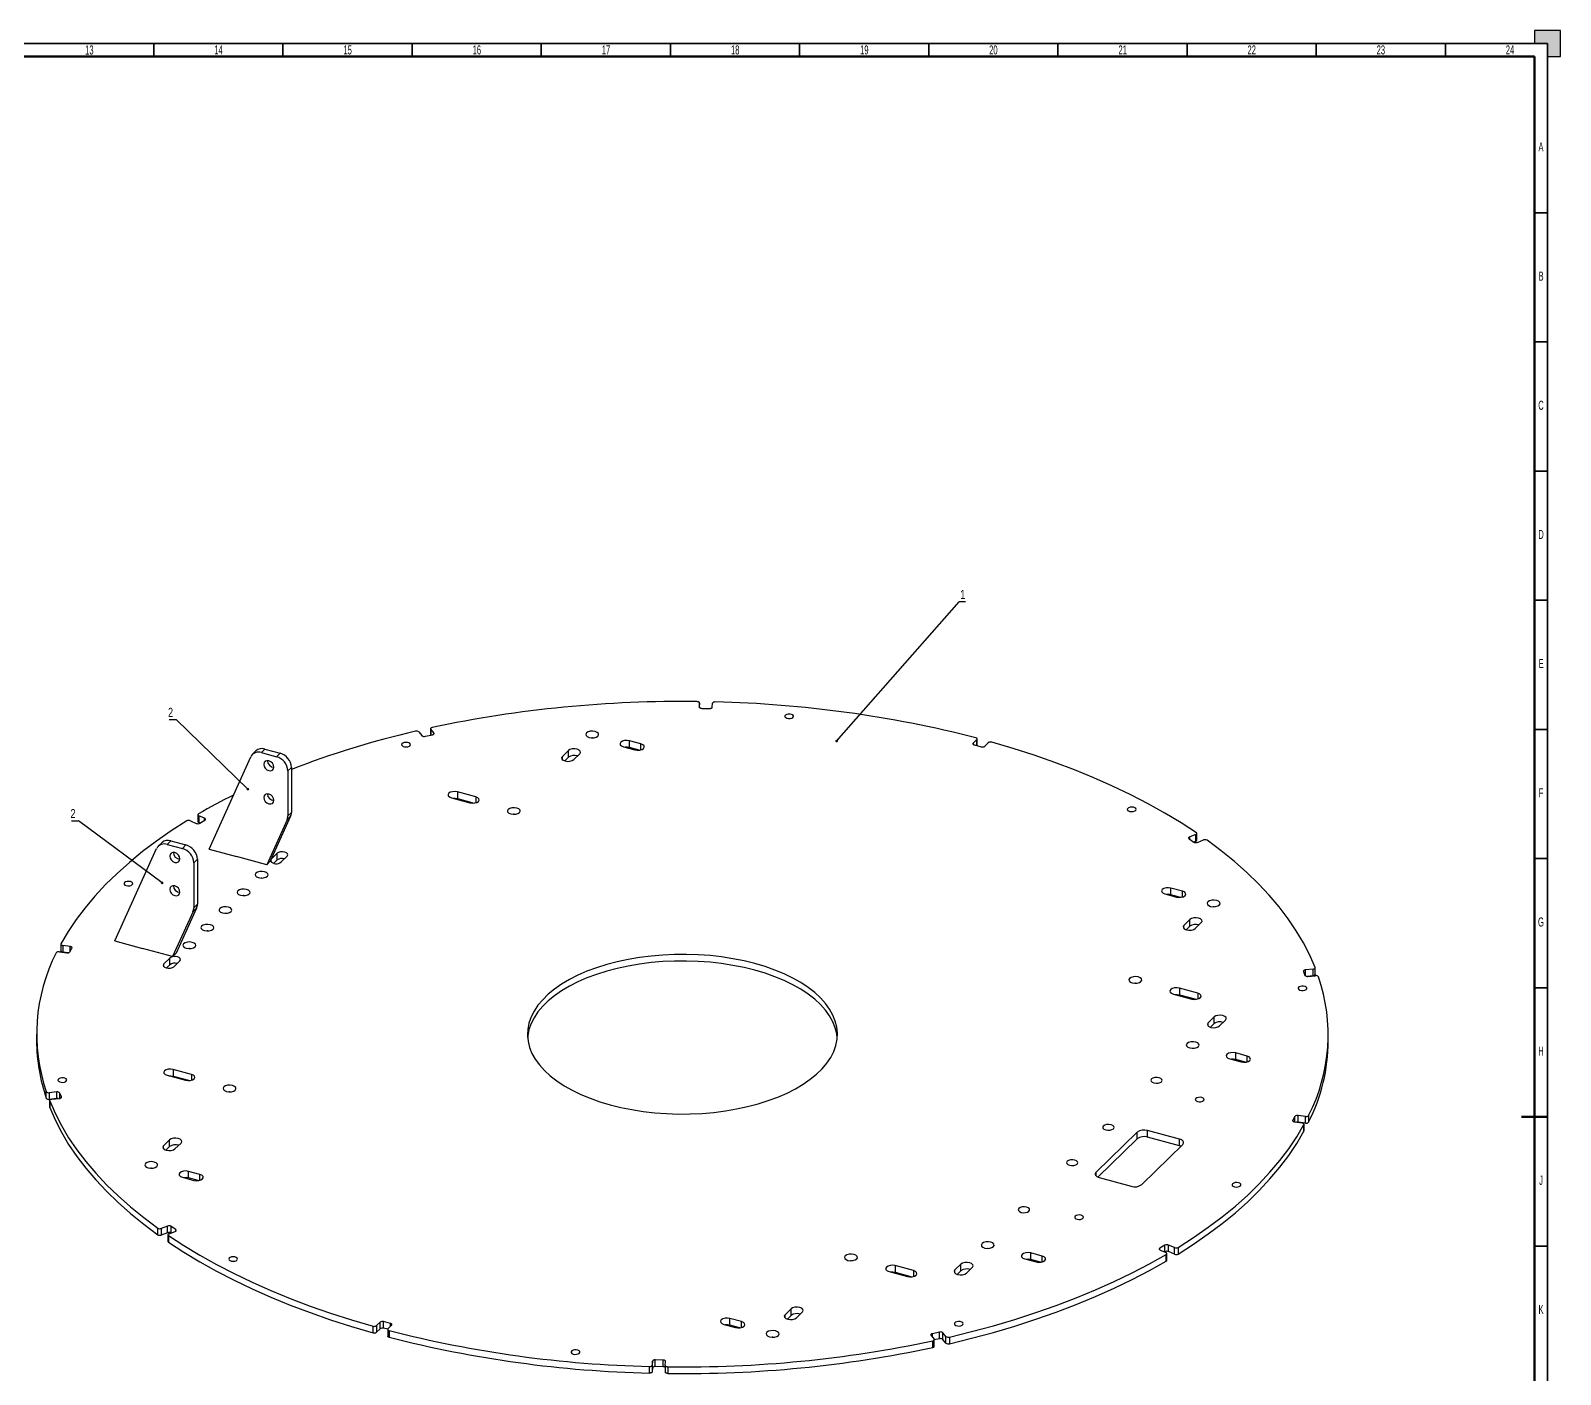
# Model space of a CAD drawing. Header units: millimetres. Extents: x 0 to 1189, y 0 to 841.
# Drawn here: x 597 to 1189, y 321 to 841 of the extents above; entities that cross this region are included whole.
import ezdxf

# ---------------------------------------------------------------- set-up
doc = ezdxf.new("R2010")
doc.units = ezdxf.units.MM
doc.layers.add('BORDER', color=7, linetype='Continuous')
doc.layers.add('TRIM', color=7, linetype='Continuous')
doc.styles.add('SLDTEXTSTYLE0', font='TXT', dxfattribs={"width": 0.605})
doc.styles.add('SLDTEXTSTYLE2', font='TXT', dxfattribs={"width": 0.75})
doc.dimstyles.new('SLDDIMSTYLE0', dxfattribs={"dimtxt": 0.18, "dimasz": 1.016, "dimexe": 0, "dimexo": 0.0625, "dimgap": 0, "dimtad": 0, "dimtih": 1, "dimtoh": 1, "dimdec": 0, "dimrnd": 1e-09, "dimzin": 0, "dimdsep": 46, "dimtxsty": 'Standard', "dimblk1": 'DOT', "dimblk2": 'DOT', "dimsah": 1, "dimcen": 0.09, "dimadec": 0, "dimazin": 0, "dimtfac": 1.016, "dimtdec": 0, "dimtofl": 0, "dimtmove": 0, "dimatfit": 3, "dimldrblk": 'DOT', "dimfxl": 1, "dimfrac": 2, "dimtolj": 1, "dimtzin": 0, "dimarcsym": 0})

# ---------------------------------------------------------------- blocks, each defined once
blk = doc.blocks.new('SW_NOTE_2')
at = {"layer": 'BORDER', "color": 0}
blk.add_line((2.47, 0), (0, 0), dxfattribs=at)
at = {"layer": 'BORDER', "color": 0, "insert": (0.4, 4.6), "char_height": 3.5, "attachment_point": 1, "style": 'SLDTEXTSTYLE2'}
blk.add_mtext('1', dxfattribs=at)
blk = doc.blocks.new('_DOT')
at = {"color": 0, "linetype": 'ByBlock', "lineweight": -2}
blk.add_line((-0.5, 0), (-1, 0), dxfattribs=at)
at = {"color": 0, "linetype": 'ByBlock', "const_width": 0.5}
blk.add_lwpolyline([(-0.25, 0, 1), (0.25, 0, 1)], format="xyb", close=True, dxfattribs=at)
blk = doc.blocks.new('SW_NOTE_3')
at = {"layer": 'BORDER', "color": 0}
blk.add_line((-2.71, 0), (0, 0), dxfattribs=at)
at = {"layer": 'BORDER', "color": 0, "insert": (-3.12, 4.54), "char_height": 3.5, "attachment_point": 1, "style": 'SLDTEXTSTYLE2'}
blk.add_mtext('2', dxfattribs=at)
blk = doc.blocks.new('SW_NOTE_4')
at = {"layer": 'BORDER', "color": 0}
blk.add_line((-2.71, 0), (0, 0), dxfattribs=at)
at = {"layer": 'BORDER', "color": 0, "insert": (-3.13, 4.55), "char_height": 3.5, "attachment_point": 1, "style": 'SLDTEXTSTYLE2'}
blk.add_mtext('2', dxfattribs=at)

msp = doc.modelspace()

# ---------------------------------------------------------------- hatches: boundary and pattern name
at = {"layer": 'TRIM'}
msp.add_hatch(color=256, dxfattribs=at).paths.add_polyline_path([(1184, 836), (1184, 831), (1189, 831), (1189, 841), (1179, 841), (1179, 836)], flags=0)

# ---------------------------------------------------------------- linework, layer by layer
at = {"color": 7, "linetype": 'Continuous', "lineweight": 25}
for p, q in [((855.79, 580.72), (855.68, 579.19)), ((855.79, 578.93), (855.79, 580.74)), ((860.68, 579.09), (860.79, 580.62)), ((856.64, 578.65), (859.64, 578.6)), ((747.14, 569.51), (748.33, 568.11)), ((751.64, 570.75), (751.64, 568.29)), ((752.91, 569.14), (751.72, 570.54)), ((686.15, 561.52), (687.55, 562.89)), ((687.55, 562.89), (693.37, 561.31)), ((749.65, 567.84), (752.39, 568.46)), ((814.35, 567.24), (814.08, 567.24)), ((826.32, 563.78), (830.74, 562.58)), ((833.07, 564.86), (828.65, 566.06)), ((828.65, 563.49), (828.65, 566.06)), ((832.43, 562.46), (828.65, 563.49)), ((963.12, 566.54), (961.74, 565.18)), ((962.15, 564.49), (964.81, 563.77)), ((963.24, 564.21), (963.24, 566.78)), ((963.24, 564.21), (963.24, 564.19)), ((966.16, 563.98), (967.55, 565.34)), ((665.88, 524.17), (682.03, 559.91)), ((684.05, 562.18), (682.65, 560.81)), ((686.15, 561.52), (691.97, 559.94)), ((691.97, 559.94), (693.37, 561.31)), ((805.01, 562.3), (802.67, 560.02)), ((805.01, 559.73), (803.57, 558.32)), ((805.01, 559.73), (805.01, 562.3)), ((807.09, 558.82), (809.43, 561.1)), ((696.39, 554.45), (697.79, 555.82)), ((696.39, 554.45), (696.39, 537.01)), ((697.79, 555.82), (697.79, 538.37)), ((769.13, 544.39), (762.05, 546.31)), ((762.05, 546.31), (762.05, 543.74)), ((759.72, 544.03), (766.8, 542.11)), ((762.05, 543.74), (768.49, 541.99)), ((658.69, 535.13), (660.95, 534.13)), ((661.6, 537.47), (661.6, 534.9)), ((664.2, 536.09), (661.95, 537.08)), ((661.95, 537.08), (661.95, 534.51)), ((662.49, 534.27), (661.95, 534.51)), ((662.36, 534.19), (664.31, 535.36)), ((696.09, 535.53), (688.21, 518.1)), ((697.49, 536.9), (689.61, 519.47)), ((696.09, 535.53), (697.49, 536.9)), ((696.39, 537.01), (697.79, 538.37)), ((784.02, 537.64), (783.75, 537.64)), ((649.74, 525.99), (651.14, 527.36)), ((651.14, 527.36), (656.97, 525.78)), ((1045.28, 528.14), (1047.06, 526.9)), ((1047.88, 529.78), (1045.49, 528.86)), ((1047.88, 527.2), (1047.07, 526.9)), ((1047.88, 527.2), (1047.88, 529.78)), ((1048.29, 527.62), (1048.29, 530.19)), ((1048.46, 526.79), (1050.85, 527.7)), ((629.48, 488.64), (645.62, 524.38)), ((647.65, 526.65), (646.25, 525.28)), ((649.74, 525.99), (655.57, 524.41)), ((655.57, 524.41), (656.97, 525.78)), ((665.88, 524.17), (676.49, 521.29)), ((688.21, 518.1), (676.49, 521.29)), ((692.24, 522.54), (690.02, 520.36)), ((692.24, 519.97), (692.24, 522.54)), ((693.8, 519.2), (696.14, 521.48)), ((659.99, 518.92), (661.39, 520.29)), ((659.99, 518.92), (659.99, 501.48)), ((661.39, 520.29), (661.39, 502.84)), ((688.21, 518.1), (689.61, 519.47)), ((692.24, 519.97), (690.95, 518.7)), ((686.39, 512.98), (686.12, 512.98)), ((679.39, 506.15), (679.12, 506.15)), ((1035.92, 506.82), (1040.35, 505.62)), ((1042.68, 507.89), (1038.26, 509.1)), ((1038.26, 506.52), (1038.26, 509.1)), ((1042.04, 505.5), (1038.26, 506.52)), ((659.69, 500), (651.81, 482.57)), ((661.09, 501.37), (653.21, 483.94)), ((659.69, 500), (661.09, 501.37)), ((659.99, 501.48), (661.39, 502.84)), ((672.39, 499.31), (672.12, 499.31)), ((1054.91, 501.86), (1054.65, 501.86)), ((665.39, 492.48), (665.12, 492.48)), ((1045.57, 496.92), (1043.23, 494.64)), ((1045.57, 494.35), (1044.13, 492.94)), ((1045.57, 494.35), (1045.57, 496.92)), ((1047.66, 493.44), (1049.99, 495.72)), ((608.51, 487.38), (608.51, 484.81)), ((612.13, 486.48), (609.25, 486.88)), ((609.25, 486.88), (609.25, 484.31)), ((612.06, 484.36), (612.83, 485.85)), ((629.48, 488.64), (640.09, 485.76)), ((651.81, 482.57), (640.09, 485.76)), ((658.39, 485.65), (658.12, 485.65)), ((607.96, 484.39), (610.84, 484)), ((611.43, 484.01), (609.25, 484.31)), ((650.71, 482), (648.38, 479.72)), ((650.71, 479.43), (650.71, 482)), ((651.81, 482.57), (653.21, 483.94)), ((652.27, 478.66), (654.6, 480.94)), ((650.71, 479.43), (649.41, 478.16)), ((1089.56, 476.83), (1090.12, 475.31)), ((1093.28, 477.71), (1090.35, 477.43)), ((1093.28, 475.14), (1090.85, 474.9)), ((1091.29, 474.9), (1094.21, 475.18)), ((1093.28, 475.14), (1093.28, 477.71)), ((1094.09, 475.65), (1094.09, 478.22)), ((1024.58, 472.26), (1024.31, 472.26)), ((1039.2, 468.08), (1046.27, 466.15)), ((1048.61, 468.43), (1041.53, 470.35)), ((1041.53, 470.35), (1041.53, 467.78)), ((1041.53, 467.78), (1047.97, 466.03)), ((1054.97, 459.19), (1052.63, 456.91)), ((1054.97, 456.62), (1053.53, 455.22)), ((1054.97, 456.62), (1054.97, 459.19)), ((1057.06, 455.71), (1059.39, 457.99)), ((599.14, 452.53), (599.14, 449.96)), ((1099.14, 449.96), (1099.14, 452.53)), ((1046.81, 447.05), (1046.54, 447.05)), ((1067.74, 444.07), (1063.32, 445.27)), ((1063.32, 442.7), (1063.32, 445.27)), ((659.08, 436.98), (652.01, 438.9)), ((652.01, 438.9), (652.01, 436.33)), ((1060.99, 442.99), (1065.41, 441.79)), ((1067.1, 441.67), (1063.32, 442.7)), ((649.67, 436.62), (656.75, 434.7)), ((652.01, 436.33), (658.44, 434.58)), ((602.9, 427.72), (602.9, 430.29)), ((606.99, 430.16), (604.07, 429.87)), ((604.07, 429.87), (604.07, 427.3)), ((606.99, 427.58), (604.07, 427.3)), ((604.19, 426.83), (604.19, 424.26)), ((604.21, 426.73), (604.21, 424.16)), ((605, 427.34), (607.92, 427.63)), ((606.99, 427.58), (606.99, 430.16)), ((608.72, 428.23), (608.16, 429.75)), ((673.97, 430.23), (673.7, 430.23)), ((1086.22, 420.69), (1085.45, 419.2)), ((1090.32, 420.66), (1087.44, 421.06)), ((1087.44, 418.49), (1087.44, 421.06)), ((1090.32, 418.09), (1090.32, 420.66)), ((1091.55, 421.03), (1091.55, 418.46)), ((1025.11, 414.6), (1009.25, 399.11)), ((1025.11, 412.03), (1025.11, 414.6)), ((1041.55, 411.88), (1029.17, 415.25)), ((1029.17, 412.67), (1029.17, 415.25)), ((1086.15, 418.57), (1089.03, 418.17)), ((1090.32, 418.09), (1087.44, 418.49)), ((1089.73, 414.97), (1089.73, 417.54)), ((1089.77, 415.11), (1089.77, 417.68)), ((650.62, 411.62), (648.29, 409.34)), ((650.62, 409.04), (649.19, 407.64)), ((650.62, 409.04), (650.62, 411.62)), ((652.71, 408.14), (655.05, 410.41)), ((1025.11, 412.03), (1009.94, 397.22)), ((1026.93, 394.31), (1042.8, 409.79)), ((1041.55, 409.31), (1029.17, 412.67)), ((1041.55, 409.31), (1041.55, 411.88)), ((643.63, 400.62), (643.37, 400.62)), ((655.6, 397.16), (660.02, 395.96)), ((662.36, 398.24), (657.93, 399.44)), ((657.93, 396.87), (657.93, 399.44)), ((661.72, 395.84), (657.93, 396.87)), ((1010.5, 397.03), (1022.88, 393.66)), ((646.02, 374.89), (646.02, 377.46)), ((649.82, 378.26), (647.42, 377.35)), ((647.42, 377.35), (647.42, 374.78)), ((649.82, 375.69), (647.42, 374.78)), ((649.82, 375.69), (649.82, 378.26)), ((649.99, 374.86), (649.99, 372.29)), ((650.19, 374.55), (650.19, 371.98)), ((650.4, 375.28), (652.79, 376.19)), ((653, 376.91), (651.22, 378.15)), ((967.47, 369.62), (967.21, 369.62)), ((988.41, 366.63), (983.98, 367.84)), ((983.98, 365.26), (983.98, 367.84)), ((1035.92, 370.87), (1033.97, 369.69)), ((1034.08, 368.97), (1036.33, 367.97)), ((1035.92, 368.29), (1035.78, 368.21)), ((1035.92, 368.29), (1035.92, 370.87)), ((1036.43, 364.67), (1036.43, 367.24)), ((1036.68, 365.01), (1036.68, 367.58)), ((1039.59, 369.92), (1037.33, 370.92)), ((1037.33, 368.35), (1037.33, 370.92)), ((1039.59, 367.35), (1037.33, 368.35)), ((1039.59, 367.35), (1039.59, 369.92)), ((1041.01, 369.98), (1041.01, 367.41)), ((914.53, 364.85), (914.26, 364.85)), ((938.56, 361.02), (931.48, 362.94)), ((931.48, 362.94), (931.48, 360.37)), ((956.96, 363.53), (954.63, 361.26)), ((956.96, 360.96), (956.96, 363.53)), ((959.05, 360.05), (961.38, 362.33)), ((981.65, 365.56), (986.07, 364.36)), ((987.77, 364.24), (983.98, 365.26)), ((929.15, 360.67), (936.23, 358.74)), ((931.48, 360.37), (937.92, 358.62)), ((956.96, 360.96), (955.52, 359.56)), ((891.18, 346.24), (888.85, 343.96)), ((891.18, 343.66), (889.75, 342.26)), ((891.18, 343.66), (891.18, 346.24)), ((893.27, 342.76), (895.61, 345.03)), ((729.37, 336.93), (729.37, 339.51)), ((732.12, 341.07), (730.73, 339.72)), ((730.73, 339.72), (730.73, 337.15)), ((732.12, 338.5), (730.73, 337.15)), ((732.12, 338.5), (732.12, 341.07)), ((736.13, 340.57), (733.47, 341.29)), ((733.47, 338.72), (733.47, 341.29)), ((735.04, 338.29), (733.47, 338.72)), ((735.04, 338.27), (735.04, 335.7)), ((735.16, 338.52), (736.54, 339.87)), ((735.59, 337.82), (735.59, 335.24)), ((865.21, 340.19), (869.63, 338.99)), ((871.96, 341.27), (867.54, 342.47)), ((867.54, 339.9), (867.54, 342.47)), ((871.32, 338.87), (867.54, 339.9)), ((884.2, 335.24), (883.93, 335.24)), ((945.37, 335.92), (946.56, 334.51)), ((948.63, 337.21), (945.88, 336.59)), ((946.03, 331.26), (946.03, 333.83)), ((948.63, 334.64), (946.64, 334.19)), ((946.64, 331.73), (946.64, 334.31)), ((948.63, 334.64), (948.63, 337.21)), ((951.14, 335.54), (949.95, 336.95)), ((949.95, 334.38), (949.95, 336.95)), ((951.14, 332.97), (949.95, 334.38)), ((951.14, 332.97), (951.14, 335.54)), ((952.47, 335.28), (952.47, 332.71)), ((837.6, 325.96), (837.49, 324.43)), ((837.6, 323.39), (837.6, 325.96)), ((841.64, 326.4), (838.64, 326.46)), ((838.64, 323.88), (838.64, 326.46)), ((841.64, 323.83), (841.64, 326.4)), ((842.49, 324.33), (842.6, 325.87)), ((836.44, 321.36), (836.44, 323.93)), ((837.49, 324.43), (837.49, 321.86)), ((837.6, 323.39), (837.49, 321.86)), ((841.64, 323.83), (838.64, 323.88)), ((842.49, 324.32), (842.49, 321.74)), ((843.47, 323.8), (843.47, 321.23))]:
    msp.add_line(p, q, dxfattribs=at)
at = {"color": 8, "linetype": 'Continuous', "lineweight": 25}
for p, q in [((855.79, 578.93), (855.79, 580.72)), ((855.68, 579.15), (855.68, 579.19)), ((751.72, 570.54), (751.72, 568.31)), ((752.91, 568.72), (752.91, 569.14)), ((833.07, 562.58), (833.07, 564.86)), ((961.74, 564.7), (961.74, 565.18)), ((963.12, 564.22), (963.12, 566.54)), ((802.67, 558.82), (802.67, 560.02)), ((769.13, 544.39), (769.13, 542.11)), ((664.2, 535.3), (664.2, 536.09)), ((1045.49, 528), (1045.49, 528.86)), ((689.91, 519.2), (689.91, 520.13)), ((1042.68, 505.62), (1042.68, 507.89)), ((1043.23, 493.44), (1043.23, 494.64)), ((612.13, 484.49), (612.13, 486.48)), ((648.38, 478.66), (648.38, 479.72)), ((1090.35, 475.06), (1090.35, 477.43)), ((1048.61, 468.43), (1048.61, 466.15)), ((1052.63, 455.71), (1052.63, 456.91)), ((1067.74, 441.79), (1067.74, 444.07)), ((659.08, 436.98), (659.08, 434.7)), ((608.16, 427.67), (608.16, 429.75)), ((608.72, 428.04), (608.72, 428.23)), ((1086.22, 418.56), (1086.22, 420.69)), ((1085.45, 418.93), (1085.45, 419.2)), ((648.29, 408.14), (648.29, 409.34)), ((662.36, 395.96), (662.36, 398.24)), ((1009.25, 397.67), (1009.25, 399.11)), ((651.22, 375.59), (651.22, 378.15)), ((653, 376.3), (653, 376.91)), ((1033.97, 369.02), (1033.97, 369.69)), ((954.63, 360.05), (954.63, 361.26)), ((988.41, 364.36), (988.41, 366.63)), ((938.56, 361.02), (938.56, 358.74)), ((888.85, 342.76), (888.85, 343.96)), ((736.13, 339.46), (736.13, 340.57)), ((871.96, 338.99), (871.96, 341.27)), ((945.88, 335.31), (945.88, 336.59))]:
    msp.add_line(p, q, dxfattribs=at)
at = {"color": 7, "linetype": 'Continuous', "lineweight": 25, "flags": 128}
for points in [[(855.79, 580.72), (855.78, 580.82), (855.73, 580.92), (855.64, 581.01), (855.52, 581.09), (855.37, 581.16), (855.2, 581.21), (855.01, 581.24), (854.81, 581.25)], [(861.84, 581.12), (861.64, 581.12), (861.45, 581.09), (861.27, 581.05), (861.11, 580.99), (860.98, 580.91), (860.88, 580.82), (860.81, 580.73), (860.79, 580.62)], [(855.68, 579.19), (855.69, 579.09), (855.74, 578.99), (855.83, 578.9), (855.95, 578.82), (856.09, 578.75), (856.26, 578.7), (856.45, 578.67), (856.64, 578.65)], [(859.64, 578.6), (859.84, 578.6), (860.03, 578.63), (860.2, 578.67), (860.36, 578.73), (860.49, 578.81), (860.59, 578.9), (860.65, 578.99), (860.68, 579.09)], [(888.82, 575.74), (888.84, 575.4), (889.11, 575.09), (889.59, 574.85), (890.21, 574.73), (890.87, 574.74), (891.48, 574.88), (891.94, 575.13), (892.17, 575.44), (892.16, 575.79), (891.89, 576.1), (891.41, 576.33), (890.79, 576.46), (890.13, 576.45), (889.52, 576.31), (889.06, 576.06), (888.82, 575.74)], [(752.25, 571.22), (752.07, 571.17), (751.92, 571.11), (751.8, 571.03), (751.71, 570.94), (751.65, 570.84), (751.64, 570.74), (751.66, 570.64), (751.72, 570.54)], [(752.39, 568.46), (752.57, 568.51), (752.72, 568.57), (752.84, 568.65), (752.93, 568.74), (752.98, 568.84), (752.99, 568.94), (752.97, 569.04), (752.91, 569.14)], [(815.38, 569.67), (814.45, 569.81), (813.48, 569.76), (812.62, 569.52), (812.01, 569.13), (811.73, 568.65), (811.83, 568.15), (812.29, 567.71), (813.05, 567.39), (813.99, 567.25), (814.96, 567.3), (815.81, 567.54), (816.43, 567.93), (816.71, 568.41), (816.61, 568.91), (816.14, 569.35), (815.38, 569.67)], [(740.62, 564.22), (741.03, 563.95), (741.6, 563.78), (742.26, 563.74), (742.9, 563.82), (743.43, 564.03), (743.76, 564.33), (743.85, 564.67), (743.68, 565), (743.27, 565.27), (742.7, 565.44), (742.04, 565.48), (741.4, 565.4), (740.87, 565.19), (740.54, 564.89), (740.45, 564.55), (740.62, 564.22)], [(809.43, 561.1), (809.71, 561.58), (809.61, 562.08), (809.14, 562.52), (808.38, 562.84), (807.45, 562.98), (806.48, 562.93), (805.62, 562.69), (805.01, 562.3)], [(828.65, 566.06), (827.72, 566.21), (826.75, 566.15), (825.89, 565.91), (825.27, 565.52), (824.99, 565.04), (825.1, 564.54), (825.56, 564.1), (826.32, 563.78)], [(828.65, 563.49), (827.72, 563.63), (826.96, 563.61)], [(830.74, 562.58), (831.67, 562.44), (832.64, 562.49), (833.5, 562.73), (834.12, 563.12), (834.39, 563.6), (834.29, 564.1), (833.83, 564.54), (833.07, 564.86)], [(961.74, 565.18), (961.66, 565.09), (961.62, 564.99), (961.63, 564.89), (961.66, 564.79), (961.74, 564.7), (961.85, 564.61), (961.99, 564.54), (962.15, 564.49)], [(963.12, 566.54), (963.2, 566.63), (963.24, 566.73), (963.23, 566.83), (963.19, 566.93), (963.12, 567.03), (963, 567.11), (962.86, 567.18), (962.69, 567.24)], [(1048.08, 530.5), (1042.15, 534.36), (1035.93, 538.1), (1029.44, 541.72), (1022.69, 545.2), (1015.68, 548.55), (1008.43, 551.76), (1000.95, 554.83), (993.24, 557.74), (985.33, 560.5), (977.21, 563.11), (968.91, 565.55)], [(691, 555.92), (690.85, 556.68), (690.43, 557.4), (689.8, 557.98), (689.06, 558.33), (688.31, 558.39), (687.68, 558.15), (687.26, 557.65), (687.11, 556.97), (687.26, 556.21), (687.68, 555.48), (688.31, 554.9), (689.06, 554.56), (689.8, 554.5), (690.43, 554.74), (690.85, 555.23), (691, 555.92)], [(802.67, 560.02), (802.39, 559.54), (802.49, 559.04), (802.96, 558.6), (803.72, 558.28), (804.65, 558.14), (805.62, 558.19), (806.48, 558.43), (807.09, 558.82)], [(691, 543.06), (690.85, 543.82), (690.43, 544.55), (689.8, 545.13), (689.06, 545.47), (688.31, 545.53), (687.68, 545.29), (687.26, 544.8), (687.11, 544.12), (687.26, 543.35), (687.68, 542.63), (688.31, 542.05), (689.06, 541.7), (689.8, 541.64), (690.43, 541.88), (690.85, 542.38), (691, 543.06)], [(762.05, 546.31), (761.12, 546.45), (760.15, 546.4), (759.29, 546.16), (758.68, 545.77), (758.4, 545.29), (758.5, 544.79), (758.96, 544.35), (759.72, 544.03)], [(760.36, 543.86), (761.12, 543.88), (762.05, 543.74)], [(766.8, 542.11), (767.73, 541.97), (768.7, 542.02), (769.56, 542.26), (770.17, 542.65), (770.45, 543.13), (770.35, 543.63), (769.89, 544.07), (769.13, 544.39)], [(785.05, 540.06), (784.11, 540.2), (783.14, 540.15), (782.29, 539.91), (781.67, 539.52), (781.39, 539.04), (781.49, 538.54), (781.96, 538.1), (782.72, 537.78), (783.65, 537.64), (784.62, 537.69), (785.48, 537.93), (786.09, 538.32), (786.37, 538.8), (786.27, 539.3), (785.81, 539.74), (785.05, 540.06)], [(1021.86, 540.2), (1021.49, 539.92), (1021.35, 539.58), (1021.47, 539.25), (1021.83, 538.96), (1022.38, 538.77), (1023.03, 538.69), (1023.68, 538.76), (1024.23, 538.94), (1024.61, 539.22), (1024.75, 539.56), (1024.63, 539.89), (1024.27, 540.18), (1023.72, 540.37), (1023.07, 540.44), (1022.42, 540.38), (1021.86, 540.2)], [(657.27, 535.07), (651.28, 531.23), (645.58, 527.28), (640.18, 523.22), (635.09, 519.05), (630.31, 514.78), (625.84, 510.43), (621.71, 505.99), (617.91, 501.47), (614.44, 496.88), (611.32, 492.23), (608.55, 487.52)], [(661.85, 537.82), (661.73, 537.73), (661.65, 537.64), (661.61, 537.54), (661.6, 537.44), (661.63, 537.34), (661.71, 537.24), (661.81, 537.16), (661.95, 537.08)], [(664.31, 535.36), (664.42, 535.44), (664.5, 535.53), (664.54, 535.63), (664.55, 535.73), (664.52, 535.83), (664.44, 535.93), (664.34, 536.01), (664.2, 536.09)], [(1045.49, 528.86), (1045.34, 528.8), (1045.23, 528.72), (1045.14, 528.63), (1045.1, 528.53), (1045.09, 528.43), (1045.11, 528.33), (1045.18, 528.23), (1045.28, 528.14)], [(1047.88, 529.78), (1048.03, 529.84), (1048.15, 529.93), (1048.23, 530.02), (1048.28, 530.12), (1048.29, 530.22), (1048.26, 530.32), (1048.19, 530.42), (1048.08, 530.5)], [(1094.07, 478.32), (1091.98, 483.13), (1089.53, 487.89), (1086.73, 492.59), (1083.58, 497.24), (1080.09, 501.83), (1076.26, 506.34), (1072.1, 510.77), (1067.61, 515.12), (1062.8, 519.38), (1057.69, 523.54), (1052.26, 527.59)], [(654.6, 520.39), (654.45, 521.15), (654.03, 521.87), (653.4, 522.45), (652.65, 522.8), (651.91, 522.86), (651.28, 522.62), (650.86, 522.12), (650.71, 521.44), (650.86, 520.68), (651.28, 519.96), (651.91, 519.37), (652.65, 519.03), (653.4, 518.97), (654.03, 519.21), (654.45, 519.7), (654.6, 520.39)], [(696.14, 521.48), (696.38, 521.9), (696.29, 522.34), (695.88, 522.73), (695.22, 523.01), (694.39, 523.14), (693.54, 523.09), (692.79, 522.88), (692.24, 522.54)], [(687.42, 515.4), (686.49, 515.55), (685.52, 515.5), (684.66, 515.26), (684.05, 514.87), (683.77, 514.38), (683.87, 513.88), (684.33, 513.44), (685.09, 513.13), (686.03, 512.98), (687, 513.04), (687.85, 513.27), (688.47, 513.66), (688.75, 514.15), (688.65, 514.65), (688.18, 515.09), (687.42, 515.4)], [(633.87, 510.04), (634.51, 509.94), (635.17, 509.98), (635.75, 510.14), (636.17, 510.41), (636.36, 510.73), (636.29, 511.07), (635.98, 511.37), (635.46, 511.59), (634.83, 511.69), (634.17, 511.65), (633.58, 511.49), (633.16, 511.22), (632.98, 510.9), (633.04, 510.56), (633.36, 510.26), (633.87, 510.04)], [(654.6, 507.53), (654.45, 508.29), (654.03, 509.02), (653.4, 509.6), (652.65, 509.94), (651.91, 510), (651.28, 509.76), (650.86, 509.27), (650.71, 508.59), (650.86, 507.82), (651.28, 507.1), (651.91, 506.52), (652.65, 506.17), (653.4, 506.11), (654.03, 506.35), (654.45, 506.85), (654.6, 507.53)], [(680.42, 508.57), (679.49, 508.71), (678.52, 508.66), (677.66, 508.42), (677.05, 508.03), (676.77, 507.55), (676.87, 507.05), (677.33, 506.61), (678.09, 506.29), (679.02, 506.15), (679.99, 506.2), (680.85, 506.44), (681.47, 506.83), (681.75, 507.31), (681.64, 507.81), (681.18, 508.25), (680.42, 508.57)], [(1038.26, 509.1), (1037.32, 509.24), (1036.35, 509.19), (1035.49, 508.95), (1034.88, 508.56), (1034.6, 508.08), (1034.7, 507.58), (1035.17, 507.13), (1035.92, 506.82)], [(1038.26, 506.52), (1037.32, 506.67), (1036.56, 506.64)], [(1040.35, 505.62), (1041.28, 505.47), (1042.25, 505.52), (1043.11, 505.76), (1043.72, 506.15), (1044, 506.64), (1043.9, 507.14), (1043.44, 507.58), (1042.68, 507.89)], [(1053.61, 502.01), (1054.55, 501.87), (1055.52, 501.92), (1056.38, 502.16), (1056.99, 502.55), (1057.27, 503.03), (1057.17, 503.53), (1056.7, 503.97), (1055.95, 504.29), (1055.01, 504.43), (1054.04, 504.38), (1053.18, 504.14), (1052.57, 503.75), (1052.29, 503.27), (1052.39, 502.77), (1052.86, 502.33), (1053.61, 502.01)], [(671.09, 499.46), (672.02, 499.32), (672.99, 499.37), (673.85, 499.61), (674.47, 500), (674.75, 500.48), (674.64, 500.98), (674.18, 501.42), (673.42, 501.74), (672.49, 501.88), (671.52, 501.83), (670.66, 501.59), (670.04, 501.2), (669.77, 500.72), (669.87, 500.22), (670.33, 499.78), (671.09, 499.46)], [(1049.99, 495.72), (1050.27, 496.2), (1050.17, 496.7), (1049.7, 497.14), (1048.95, 497.46), (1048.01, 497.6), (1047.04, 497.55), (1046.18, 497.31), (1045.57, 496.92)], [(664.09, 492.63), (665.02, 492.49), (665.99, 492.54), (666.85, 492.78), (667.47, 493.17), (667.74, 493.65), (667.64, 494.15), (667.18, 494.59), (666.42, 494.91), (665.49, 495.05), (664.52, 495), (663.66, 494.76), (663.04, 494.37), (662.77, 493.89), (662.87, 493.39), (663.33, 492.95), (664.09, 492.63)], [(1043.23, 494.64), (1042.96, 494.16), (1043.06, 493.66), (1043.52, 493.22), (1044.28, 492.9), (1045.21, 492.76), (1046.18, 492.81), (1047.04, 493.05), (1047.66, 493.44)], [(608.55, 487.52), (608.51, 487.42), (608.52, 487.31), (608.56, 487.22), (608.64, 487.12), (608.75, 487.04), (608.9, 486.97), (609.07, 486.92), (609.25, 486.88)], [(612.83, 485.85), (612.87, 485.95), (612.86, 486.05), (612.81, 486.15), (612.73, 486.24), (612.62, 486.33), (612.48, 486.39), (612.31, 486.45), (612.13, 486.48)], [(657.09, 485.8), (658.02, 485.65), (658.99, 485.7), (659.85, 485.94), (660.47, 486.33), (660.74, 486.82), (660.64, 487.32), (660.18, 487.76), (659.42, 488.07), (658.49, 488.22), (657.52, 488.16), (656.66, 487.93), (656.04, 487.54), (655.77, 487.05), (655.87, 486.55), (656.33, 486.11), (657.09, 485.8)], [(609.25, 484.31), (609.07, 484.34), (608.9, 484.4), (608.75, 484.47), (608.64, 484.55), (608.56, 484.64), (608.52, 484.74), (608.51, 484.81)], [(648.38, 479.72), (648.13, 479.3), (648.22, 478.86), (648.63, 478.47), (649.29, 478.19), (650.12, 478.06), (650.97, 478.11), (651.73, 478.32), (652.27, 478.66)], [(654.6, 480.94), (654.85, 481.36), (654.76, 481.8), (654.35, 482.19), (653.68, 482.47), (652.86, 482.6), (652, 482.55), (651.25, 482.34), (650.71, 482)], [(821.14, 425.2), (825.28, 424.17), (829.57, 423.32), (833.97, 422.63), (838.45, 422.12), (843, 421.79), (847.59, 421.63), (852.19, 421.66), (856.77, 421.88), (861.3, 422.27), (865.76, 422.83), (870.13, 423.58), (874.37, 424.49), (878.46, 425.57), (882.38, 426.8), (886.11, 428.19), (889.62, 429.72), (892.89, 431.38), (895.9, 433.17), (898.64, 435.07), (901.09, 437.07), (903.24, 439.16), (905.07, 441.33), (906.57, 443.57), (907.73, 445.86), (908.55, 448.19), (909.02, 450.55), (909.13, 452.91), (908.9, 455.28), (908.32, 457.63), (907.39, 459.94), (906.11, 462.22), (904.5, 464.44), (902.57, 466.58), (900.33, 468.65), (897.78, 470.62), (894.95, 472.48), (891.85, 474.23), (888.5, 475.85), (884.91, 477.34), (881.12, 478.67), (877.14, 479.86), (873, 480.88), (868.71, 481.74), (864.31, 482.42), (859.83, 482.94), (855.27, 483.27), (850.69, 483.42), (846.09, 483.39), (841.51, 483.18), (836.98, 482.79), (832.52, 482.22), (828.15, 481.48), (823.91, 480.56), (819.82, 479.49), (815.9, 478.25), (812.17, 476.87), (808.66, 475.34), (805.39, 473.68), (802.38, 471.89), (799.64, 469.99), (797.19, 467.98), (795.04, 465.89), (793.21, 463.72), (791.71, 461.48), (790.55, 459.19), (789.73, 456.86), (789.26, 454.51), (789.14, 452.14), (789.38, 449.78), (789.96, 447.43), (790.89, 445.11), (792.17, 442.84), (793.77, 440.62), (795.71, 438.47), (797.95, 436.4), (800.5, 434.43), (803.33, 432.57), (806.43, 430.82), (809.78, 429.2), (813.37, 427.72), (817.16, 426.38), (821.14, 425.2)], [(909.09, 451.24), (908.9, 452.71), (908.32, 455.05), (907.39, 457.37), (906.11, 459.65), (904.5, 461.86), (902.57, 464.01), (900.33, 466.08), (897.78, 468.05), (894.95, 469.91), (891.85, 471.66), (888.5, 473.28), (884.91, 474.76), (881.12, 476.1), (877.14, 477.29), (873, 478.31), (868.71, 479.17), (864.31, 479.85), (859.83, 480.36), (855.27, 480.7), (850.69, 480.85), (846.09, 480.82), (841.51, 480.61), (836.98, 480.22), (832.52, 479.65), (828.15, 478.91), (823.91, 477.99), (819.82, 476.92), (815.9, 475.68), (812.17, 474.3), (808.66, 472.77), (805.39, 471.1), (802.38, 469.32), (799.64, 467.42), (797.19, 465.41), (795.04, 463.32), (793.21, 461.15), (791.71, 458.91), (790.55, 456.62), (789.73, 454.29), (789.26, 451.94), (789.19, 451.24)], [(1023.28, 472.4), (1024.21, 472.26), (1025.18, 472.31), (1026.04, 472.55), (1026.65, 472.94), (1026.93, 473.42), (1026.83, 473.92), (1026.37, 474.36), (1025.61, 474.68), (1024.68, 474.82), (1023.71, 474.77), (1022.85, 474.53), (1022.23, 474.14), (1021.95, 473.66), (1022.06, 473.16), (1022.52, 472.72), (1023.28, 472.4)], [(1090.35, 477.43), (1090.17, 477.4), (1089.99, 477.35), (1089.84, 477.29), (1089.71, 477.21), (1089.62, 477.12), (1089.56, 477.03), (1089.54, 476.93), (1089.56, 476.83)], [(1093.28, 477.71), (1093.47, 477.74), (1093.64, 477.79), (1093.8, 477.85), (1093.92, 477.93), (1094.02, 478.02), (1094.07, 478.12), (1094.09, 478.22), (1094.07, 478.32)], [(1094.09, 475.65), (1094.07, 475.55), (1094.02, 475.45), (1093.92, 475.36), (1093.8, 475.28), (1093.64, 475.22), (1093.47, 475.17), (1093.28, 475.14)], [(1041.53, 470.35), (1040.6, 470.5), (1039.62, 470.45), (1038.77, 470.21), (1038.15, 469.82), (1037.87, 469.33), (1037.97, 468.83), (1038.44, 468.39), (1039.2, 468.08)], [(1039.84, 467.9), (1040.6, 467.93), (1041.53, 467.78)], [(1046.27, 466.15), (1047.21, 466.01), (1048.18, 466.06), (1049.03, 466.3), (1049.65, 466.69), (1049.93, 467.17), (1049.83, 467.67), (1049.36, 468.11), (1048.61, 468.43)], [(1088.93, 471.16), (1088.31, 471.05), (1087.81, 470.82), (1087.53, 470.51), (1087.49, 470.17), (1087.71, 469.85), (1088.15, 469.6), (1088.75, 469.45), (1089.41, 469.43), (1090.04, 469.54), (1090.53, 469.77), (1090.82, 470.08), (1090.86, 470.42), (1090.63, 470.74), (1090.19, 471), (1089.59, 471.15), (1088.93, 471.16)], [(1052.63, 456.91), (1052.36, 456.43), (1052.46, 455.93), (1052.92, 455.49), (1053.68, 455.17), (1054.61, 455.03), (1055.58, 455.08), (1056.44, 455.32), (1057.06, 455.71)], [(1059.39, 457.99), (1059.67, 458.47), (1059.57, 458.97), (1059.1, 459.41), (1058.34, 459.73), (1057.41, 459.87), (1056.44, 459.82), (1055.58, 459.58), (1054.97, 459.19)], [(1045.51, 447.2), (1046.45, 447.06), (1047.42, 447.11), (1048.27, 447.35), (1048.89, 447.74), (1049.17, 448.22), (1049.07, 448.72), (1048.6, 449.16), (1047.84, 449.48), (1046.91, 449.62), (1045.94, 449.57), (1045.08, 449.33), (1044.47, 448.94), (1044.19, 448.46), (1044.29, 447.96), (1044.75, 447.52), (1045.51, 447.2)], [(1063.32, 445.27), (1062.39, 445.42), (1061.42, 445.36), (1060.56, 445.12), (1059.94, 444.73), (1059.67, 444.25), (1059.77, 443.75), (1060.23, 443.31), (1060.99, 442.99)], [(652.01, 438.9), (651.07, 439.04), (650.1, 438.99), (649.24, 438.75), (648.63, 438.36), (648.35, 437.88), (648.45, 437.38), (648.92, 436.94), (649.67, 436.62)], [(1063.32, 442.7), (1062.39, 442.84), (1061.63, 442.82)], [(1065.41, 441.79), (1066.34, 441.65), (1067.32, 441.7), (1068.17, 441.94), (1068.79, 442.33), (1069.07, 442.81), (1068.97, 443.31), (1068.5, 443.75), (1067.74, 444.07)], [(609.35, 433.89), (609.97, 434), (610.47, 434.23), (610.75, 434.54), (610.79, 434.88), (610.57, 435.2), (610.13, 435.46), (609.53, 435.6), (608.86, 435.62), (608.24, 435.51), (607.75, 435.28), (607.46, 434.97), (607.42, 434.63), (607.64, 434.31), (608.09, 434.06), (608.69, 433.91), (609.35, 433.89)], [(650.31, 436.45), (651.07, 436.47), (652.01, 436.33)], [(656.75, 434.7), (657.68, 434.56), (658.65, 434.61), (659.51, 434.85), (660.13, 435.24), (660.41, 435.72), (660.3, 436.22), (659.84, 436.66), (659.08, 436.98)], [(672.67, 430.37), (673.6, 430.23), (674.57, 430.28), (675.43, 430.52), (676.05, 430.91), (676.32, 431.39), (676.22, 431.89), (675.76, 432.33), (675, 432.65), (674.07, 432.79), (673.1, 432.74), (672.24, 432.5), (671.62, 432.11), (671.35, 431.63), (671.45, 431.13), (671.91, 430.69), (672.67, 430.37)], [(1031.65, 433.67), (1032.47, 433.55), (1033.33, 433.59), (1034.08, 433.8), (1034.62, 434.15), (1034.87, 434.57), (1034.78, 435.01), (1034.37, 435.4), (1033.7, 435.68), (1032.88, 435.8), (1032.03, 435.76), (1031.27, 435.55), (1030.73, 435.2), (1030.49, 434.78), (1030.57, 434.34), (1030.98, 433.95), (1031.65, 433.67)], [(605, 427.34), (604.81, 427.31), (604.64, 427.26), (604.48, 427.2), (604.36, 427.12), (604.26, 427.03), (604.21, 426.93), (604.19, 426.83), (604.21, 426.73)], [(604.21, 426.73), (606.3, 421.93), (608.75, 417.17), (611.55, 412.46), (614.7, 407.81), (618.19, 403.23), (622.02, 398.71), (626.18, 394.28), (630.67, 389.93), (635.47, 385.68), (640.59, 381.52), (646.02, 377.46)], [(607.92, 427.63), (608.11, 427.65), (608.29, 427.7), (608.44, 427.76), (608.56, 427.84), (608.66, 427.93), (608.72, 428.03), (608.74, 428.13), (608.72, 428.23)], [(1048.56, 426.45), (1049.2, 426.36), (1049.86, 426.39), (1050.44, 426.56), (1050.86, 426.82), (1051.05, 427.15), (1050.98, 427.49), (1050.67, 427.79), (1050.15, 428), (1049.52, 428.1), (1048.86, 428.07), (1048.27, 427.9), (1047.85, 427.64), (1047.67, 427.31), (1047.73, 426.97), (1048.05, 426.67), (1048.56, 426.45)], [(604.21, 424.16), (604.19, 424.26), (604.19, 424.26)], [(604.21, 424.16), (606.3, 419.36), (608.75, 414.6), (611.55, 409.89), (614.7, 405.24), (618.19, 400.65), (622.02, 396.14), (626.18, 391.71), (630.67, 387.36), (635.47, 383.1), (640.59, 378.95), (646.02, 374.89)], [(1012.98, 415.45), (1013.8, 415.33), (1014.66, 415.37), (1015.41, 415.58), (1015.95, 415.93), (1016.2, 416.35), (1016.11, 416.79), (1015.7, 417.18), (1015.04, 417.46), (1014.21, 417.58), (1013.36, 417.54), (1012.6, 417.33), (1012.06, 416.98), (1011.82, 416.56), (1011.91, 416.12), (1012.32, 415.73), (1012.98, 415.45)], [(1041.01, 369.98), (1047, 373.82), (1052.7, 377.78), (1058.1, 381.84), (1063.19, 386.01), (1067.97, 390.27), (1072.43, 394.62), (1076.57, 399.06), (1080.37, 403.58), (1083.84, 408.17), (1086.96, 412.82), (1089.73, 417.54)], [(1041.01, 367.41), (1047, 371.25), (1052.7, 375.2), (1058.1, 379.27), (1063.19, 383.43), (1067.97, 387.7), (1072.43, 392.05), (1076.57, 396.49), (1080.37, 401.01), (1083.84, 405.6), (1086.96, 410.25), (1089.73, 414.97)], [(1085.45, 419.2), (1085.41, 419.1), (1085.42, 419), (1085.46, 418.9), (1085.55, 418.81), (1085.66, 418.73), (1085.8, 418.66), (1085.97, 418.61), (1086.15, 418.57)], [(1089.73, 417.54), (1089.77, 417.64), (1089.76, 417.74), (1089.72, 417.84), (1089.64, 417.93), (1089.52, 418.01), (1089.38, 418.08), (1089.21, 418.14), (1089.03, 418.17)], [(1089.77, 415.11), (1089.77, 415.07), (1089.73, 414.97)], [(648.29, 409.34), (648.01, 408.86), (648.11, 408.36), (648.58, 407.91), (649.33, 407.6), (650.27, 407.45), (651.24, 407.51), (652.1, 407.75), (652.71, 408.14)], [(655.05, 410.41), (655.32, 410.89), (655.22, 411.39), (654.76, 411.84), (654, 412.15), (653.07, 412.3), (652.1, 412.24), (651.24, 412.01), (650.62, 411.62)], [(1042.8, 409.79), (1043.02, 410.07), (1043.14, 410.37), (1043.13, 410.67), (1043.01, 410.97), (1042.79, 411.25), (1042.46, 411.5), (1042.04, 411.71), (1041.55, 411.88)], [(1042.11, 409.11), (1042.04, 409.14), (1041.55, 409.31)], [(642.33, 400.77), (643.27, 400.62), (644.24, 400.67), (645.1, 400.91), (645.71, 401.3), (645.99, 401.78), (645.89, 402.28), (645.42, 402.73), (644.67, 403.04), (643.73, 403.19), (642.76, 403.13), (641.9, 402.89), (641.29, 402.5), (641.01, 402.02), (641.11, 401.52), (641.58, 401.08), (642.33, 400.77)], [(1001.03, 403.79), (1000.21, 403.92), (999.36, 403.87), (998.6, 403.66), (998.06, 403.32), (997.82, 402.89), (997.91, 402.45), (998.31, 402.07), (998.98, 401.79), (999.8, 401.66), (1000.66, 401.71), (1001.41, 401.92), (1001.95, 402.26), (1002.2, 402.68), (1002.11, 403.12), (1001.7, 403.51), (1001.03, 403.79)], [(657.93, 399.44), (657, 399.58), (656.03, 399.53), (655.17, 399.29), (654.56, 398.9), (654.28, 398.42), (654.38, 397.92), (654.84, 397.48), (655.6, 397.16)], [(657.93, 396.87), (657, 397.01), (656.24, 396.99)], [(660.02, 395.96), (660.96, 395.81), (661.93, 395.87), (662.78, 396.11), (663.4, 396.5), (663.68, 396.98), (663.58, 397.48), (663.11, 397.92), (662.36, 398.24)], [(1009.25, 399.11), (1009.02, 398.83), (1008.91, 398.54), (1008.91, 398.23), (1009.03, 397.94), (1009.26, 397.66), (1009.59, 397.41), (1010.01, 397.19), (1010.5, 397.03)], [(1064.4, 395.01), (1063.77, 395.11), (1063.11, 395.07), (1062.53, 394.91), (1062.11, 394.65), (1061.92, 394.32), (1061.99, 393.98), (1062.3, 393.68), (1062.82, 393.46), (1063.45, 393.37), (1064.11, 393.4), (1064.7, 393.56), (1065.11, 393.83), (1065.3, 394.16), (1065.24, 394.5), (1064.92, 394.8), (1064.4, 395.01)], [(982.37, 385.57), (981.54, 385.7), (980.69, 385.65), (979.94, 385.44), (979.39, 385.1), (979.15, 384.67), (979.24, 384.23), (979.65, 383.84), (980.31, 383.57), (981.14, 383.44), (981.99, 383.49), (982.74, 383.7), (983.29, 384.04), (983.53, 384.46), (983.44, 384.9), (983.03, 385.29), (982.37, 385.57)], [(1001.9, 380.9), (1002.53, 380.81), (1003.19, 380.84), (1003.77, 381), (1004.19, 381.27), (1004.38, 381.6), (1004.31, 381.94), (1004, 382.24), (1003.48, 382.45), (1002.85, 382.55), (1002.19, 382.51), (1001.6, 382.35), (1001.18, 382.09), (1001, 381.76), (1001.06, 381.42), (1001.38, 381.12), (1001.9, 380.9)], [(650.4, 375.28), (650.25, 375.21), (650.13, 375.13), (650.05, 375.04), (650, 374.94), (649.99, 374.83), (650.02, 374.73), (650.09, 374.64), (650.19, 374.55)], [(650.19, 374.55), (656.13, 370.69), (662.35, 366.95), (668.83, 363.33), (675.59, 359.85), (682.6, 356.5), (689.85, 353.29), (697.33, 350.23), (705.03, 347.31), (712.95, 344.55), (721.07, 341.95), (729.37, 339.51)], [(652.79, 376.19), (652.93, 376.26), (653.05, 376.34), (653.14, 376.43), (653.18, 376.53), (653.19, 376.63), (653.17, 376.73), (653.1, 376.82), (653, 376.91)], [(650.19, 371.98), (656.13, 368.12), (662.35, 364.38), (668.83, 360.76), (675.59, 357.28), (682.6, 353.93), (689.85, 350.72), (697.33, 347.65), (705.03, 344.74), (712.95, 341.98), (721.07, 339.38), (729.37, 336.93)], [(915.56, 367.27), (914.63, 367.41), (913.66, 367.36), (912.8, 367.12), (912.19, 366.73), (911.91, 366.25), (912.01, 365.75), (912.47, 365.31), (913.23, 364.99), (914.17, 364.85), (915.14, 364.9), (915.99, 365.14), (916.61, 365.53), (916.89, 366.01), (916.79, 366.51), (916.32, 366.95), (915.56, 367.27)], [(952.47, 335.28), (961.1, 337.4), (969.56, 339.69), (977.85, 342.14), (985.95, 344.76), (993.85, 347.53), (1001.54, 350.46), (1009.01, 353.53), (1016.24, 356.76), (1023.23, 360.12), (1029.96, 363.61), (1036.43, 367.24)], [(966.17, 369.76), (967.11, 369.62), (968.08, 369.67), (968.94, 369.91), (969.55, 370.3), (969.83, 370.78), (969.73, 371.28), (969.26, 371.73), (968.51, 372.04), (967.57, 372.19), (966.6, 372.13), (965.74, 371.89), (965.13, 371.5), (964.85, 371.02), (964.95, 370.52), (965.42, 370.08), (966.17, 369.76)], [(983.98, 367.84), (983.05, 367.98), (982.08, 367.93), (981.22, 367.69), (980.61, 367.3), (980.33, 366.82), (980.43, 366.32), (980.89, 365.87), (981.65, 365.56)], [(1033.97, 369.69), (1033.86, 369.61), (1033.78, 369.52), (1033.73, 369.42), (1033.73, 369.32), (1033.76, 369.22), (1033.83, 369.13), (1033.94, 369.04), (1034.08, 368.97)], [(1036.43, 367.24), (1036.54, 367.32), (1036.63, 367.41), (1036.67, 367.51), (1036.68, 367.61), (1036.64, 367.71), (1036.57, 367.81), (1036.47, 367.9), (1036.33, 367.97)], [(676.41, 364.86), (676.79, 365.14), (676.93, 365.47), (676.81, 365.81), (676.45, 366.09), (675.9, 366.29), (675.25, 366.36), (674.6, 366.3), (674.05, 366.11), (673.67, 365.83), (673.53, 365.5), (673.65, 365.16), (674.01, 364.87), (674.56, 364.68), (675.21, 364.61), (675.86, 364.67), (676.41, 364.86)], [(931.48, 362.94), (930.55, 363.09), (929.58, 363.04), (928.72, 362.8), (928.11, 362.41), (927.83, 361.93), (927.93, 361.43), (928.39, 360.98), (929.15, 360.67)], [(952.47, 332.71), (961.1, 334.83), (969.56, 337.12), (977.85, 339.57), (985.95, 342.19), (993.85, 344.96), (1001.54, 347.89), (1009.01, 350.96), (1016.24, 354.18), (1023.23, 357.54), (1029.96, 361.04), (1036.43, 364.67)], [(954.63, 361.26), (954.35, 360.77), (954.45, 360.27), (954.91, 359.83), (955.67, 359.52), (956.61, 359.37), (957.58, 359.42), (958.43, 359.66), (959.05, 360.05)], [(961.38, 362.33), (961.66, 362.81), (961.56, 363.31), (961.1, 363.75), (960.34, 364.07), (959.4, 364.21), (958.43, 364.16), (957.58, 363.92), (956.96, 363.53)], [(983.98, 365.26), (983.05, 365.41), (982.29, 365.38)], [(986.07, 364.36), (987.01, 364.21), (987.98, 364.26), (988.83, 364.5), (989.45, 364.89), (989.73, 365.38), (989.63, 365.88), (989.16, 366.32), (988.41, 366.63)], [(929.79, 360.49), (930.55, 360.52), (931.48, 360.37)], [(936.23, 358.74), (937.16, 358.6), (938.13, 358.65), (938.99, 358.89), (939.6, 359.28), (939.88, 359.76), (939.78, 360.26), (939.32, 360.71), (938.56, 361.02)], [(888.85, 343.96), (888.57, 343.48), (888.67, 342.98), (889.14, 342.53), (889.9, 342.22), (890.83, 342.08), (891.8, 342.13), (892.66, 342.37), (893.27, 342.76)], [(895.61, 345.03), (895.89, 345.52), (895.78, 346.01), (895.32, 346.46), (894.56, 346.77), (893.63, 346.92), (892.66, 346.86), (891.8, 346.63), (891.18, 346.24)], [(735.16, 338.52), (735.08, 338.42), (735.04, 338.32), (735.05, 338.22), (735.09, 338.12), (735.16, 338.03), (735.28, 337.94), (735.42, 337.87), (735.59, 337.82)], [(736.54, 339.87), (736.62, 339.96), (736.65, 340.06), (736.65, 340.16), (736.61, 340.26), (736.54, 340.36), (736.43, 340.44), (736.29, 340.51), (736.13, 340.57)], [(867.54, 342.47), (866.61, 342.61), (865.64, 342.56), (864.78, 342.32), (864.16, 341.93), (863.88, 341.45), (863.99, 340.95), (864.45, 340.51), (865.21, 340.19)], [(867.54, 339.9), (866.61, 340.04), (865.85, 340.02)], [(869.63, 338.99), (870.56, 338.85), (871.53, 338.9), (872.39, 339.14), (873.01, 339.53), (873.28, 340.01), (873.18, 340.51), (872.72, 340.95), (871.96, 341.27)], [(885.23, 337.66), (884.29, 337.81), (883.32, 337.75), (882.47, 337.52), (881.85, 337.13), (881.57, 336.64), (881.67, 336.14), (882.14, 335.7), (882.9, 335.39), (883.83, 335.24), (884.8, 335.29), (885.66, 335.53), (886.27, 335.92), (886.55, 336.41), (886.45, 336.9), (885.99, 337.35), (885.23, 337.66)], [(957.65, 340.83), (957.25, 341.1), (956.68, 341.27), (956.02, 341.32), (955.38, 341.23), (954.85, 341.02), (954.52, 340.73), (954.43, 340.39), (954.6, 340.06), (955.01, 339.79), (955.58, 339.61), (956.24, 339.57), (956.88, 339.66), (957.41, 339.86), (957.74, 340.16), (957.83, 340.5), (957.65, 340.83)], [(735.59, 335.24), (735.42, 335.3), (735.28, 335.37), (735.16, 335.45), (735.09, 335.55), (735.05, 335.65), (735.04, 335.7)], [(945.88, 336.59), (945.71, 336.55), (945.56, 336.48), (945.44, 336.4), (945.35, 336.31), (945.3, 336.21), (945.28, 336.11), (945.31, 336.01), (945.37, 335.92)], [(946.03, 333.83), (946.21, 333.88), (946.36, 333.94), (946.48, 334.02), (946.57, 334.11), (946.63, 334.21), (946.64, 334.31), (946.62, 334.42), (946.56, 334.51)], [(809.46, 329.31), (809.44, 329.65), (809.17, 329.96), (808.69, 330.2), (808.07, 330.32), (807.41, 330.31), (806.8, 330.18), (806.34, 329.93), (806.11, 329.61), (806.12, 329.27), (806.39, 328.96), (806.87, 328.72), (807.49, 328.6), (808.15, 328.61), (808.76, 328.74), (809.22, 328.99), (809.46, 329.31)], [(838.64, 326.46), (838.44, 326.45), (838.25, 326.42), (838.08, 326.38), (837.92, 326.32), (837.79, 326.24), (837.69, 326.16), (837.63, 326.06), (837.6, 325.96)], [(842.6, 325.87), (842.59, 325.97), (842.54, 326.06), (842.45, 326.15), (842.33, 326.24), (842.19, 326.3), (842.02, 326.35), (841.83, 326.39), (841.64, 326.4)], [(836.44, 323.93), (836.64, 323.94), (836.83, 323.96), (837.01, 324.01), (837.17, 324.07), (837.3, 324.14), (837.4, 324.23), (837.47, 324.33), (837.49, 324.43)], [(837.49, 321.86), (837.47, 321.76), (837.4, 321.66), (837.3, 321.57), (837.17, 321.5), (837.01, 321.44), (836.83, 321.39), (836.64, 321.37), (836.44, 321.36)], [(838.64, 323.88), (838.44, 323.88), (838.25, 323.85), (838.08, 323.81), (837.92, 323.75), (837.79, 323.67), (837.69, 323.58), (837.63, 323.49), (837.6, 323.39)], [(842.49, 324.33), (842.5, 324.23), (842.55, 324.13), (842.64, 324.04), (842.76, 323.96), (842.91, 323.9), (843.08, 323.84), (843.27, 323.81), (843.47, 323.8)], [(843.47, 321.23), (843.27, 321.24), (843.08, 321.27), (842.91, 321.32), (842.76, 321.39), (842.64, 321.47), (842.55, 321.56), (842.5, 321.66), (842.49, 321.74)]]:
    msp.add_lwpolyline(points, dxfattribs=at)
at = {"color": 7, "linetype": 'Continuous', "lineweight": 25}
for centre, radius, start, end in [((848.13, 120.17), 461.13, 89.16993, 102.00118), ((851.65, 133.79), 447.45, 75.63023, 88.69517), ((824.54, 228.22), 350.51, 102.98117, 111.1999), ((746.22, 568.37), 1.47, 51.27916, 106.36681), ((686.39, 559.61), 3.48, 70.62762, 132.28241), ((749.24, 569.24), 1.46, 231.21658, 285.97054), ((965.27, 565.24), 1.54, 252.69603, 305.39891), ((968.44, 564.08), 1.54, 72.2938, 125.35861), ((684.99, 558.39), 3.33, 69.76825, 152.89552), ((691.07, 558.41), 2.56, 180.11422, 268.49584), ((690.33, 554.09), 6.07, 3.39156, 74.33381), ((691.73, 555.46), 6.07, 3.39156, 74.33381), ((807.24, 556.58), 3.86, 70.5539, 125.41247), ((781.06, 332.64), 237.29, 116.46126, 120.15631), ((691.07, 545.55), 2.56, 180.11422, 268.49584), ((658.04, 533.58), 1.68, 67.47628, 117.39952), ((661.59, 535.69), 1.69, 247.53783, 296.92126), ((662.06, 534.97), 0.466, 187.59851, 255.83262), ((692.82, 536.97), 3.57, 336.25895, 0.58313), ((694.22, 538.34), 3.57, 336.25895, 0.58313), ((649.99, 524.08), 3.48, 70.62762, 132.28241), ((1047.77, 527.72), 0.53, 282.42247, 348.77137), ((1051.44, 526.16), 1.65, 60.06733, 110.67173), ((648.59, 522.86), 3.33, 69.76825, 152.89552), ((654.67, 522.88), 2.56, 180.11422, 268.49584), ((653.93, 518.56), 6.07, 3.39156, 74.33381), ((655.33, 519.93), 6.07, 3.39156, 74.33381), ((1047.88, 528.35), 1.66, 240.57214, 290.58887), ((691.93, 521.38), 2.88, 218.35463, 310.68774), ((694.2, 517.22), 3.37, 74.53785, 125.436), ((654.67, 510.02), 2.56, 180.11422, 268.49584), ((656.41, 501.44), 3.57, 336.25895, 0.58313), ((657.81, 502.81), 3.57, 336.25895, 0.58313), ((1047.81, 491.2), 3.86, 70.5539, 125.41247), ((668.14, 452.63), 68.96, 152.92712, 198.90612), ((607.66, 483.18), 1.25, 75.97784, 137.69931), ((611.14, 485.22), 1.26, 256.20653, 316.96082), ((652.67, 476.68), 3.37, 74.53785, 125.436), ((1091.03, 476.03), 1.16, 218.33481, 283.01792), ((1030.14, 452.42), 68.96, 332.92712, 18.90612), ((1094.47, 474.07), 1.15, 37.52491, 103.28551), ((1057.21, 453.47), 3.86, 70.5539, 125.41247), ((667.93, 450.14), 68.79, 180.15409, 199.02472), ((1028.4, 450.35), 70.74, 333.20674, 359.6818), ((603.81, 430.98), 1.15, 217.52491, 283.28551), ((603.81, 428.41), 1.15, 217.52491, 283.28551), ((607.25, 429.03), 1.16, 38.33481, 103.01792), ((607.18, 425.68), 1.91, 82.52971, 95.59104), ((1087.14, 419.83), 1.26, 76.20653, 136.96082), ((1090.62, 421.88), 1.25, 255.97784, 317.69931), ((1027.79, 410.83), 4.62, 72.69603, 125.39891), ((1087.19, 416.62), 1.89, 82.15214, 100.23483), ((1090.62, 419.3), 1.25, 255.97784, 317.69931), ((652.86, 405.89), 3.86, 70.5539, 125.41247), ((1027.79, 408.26), 4.62, 72.69603, 125.39891), ((1024.26, 398.07), 4.62, 252.69603, 305.39891), ((646.84, 378.89), 1.65, 240.06733, 290.67173), ((646.84, 376.32), 1.65, 240.06733, 290.67173), ((650.4, 376.71), 1.66, 60.57214, 110.58887), ((650.4, 374.13), 1.66, 60.57214, 110.58887), ((650.37, 372.32), 0.384, 184.14818, 242.28244), ((1036.69, 369.36), 1.69, 67.53783, 116.92126), ((1036.69, 366.79), 1.69, 67.53783, 116.92126), ((1040.24, 371.48), 1.68, 247.47628, 297.39952), ((1040.24, 368.91), 1.68, 247.47628, 297.39952), ((959.2, 357.81), 3.86, 70.5539, 125.41247), ((1036.26, 365.05), 0.419, 293.35866, 353.98951), ((893.42, 340.51), 3.86, 70.5539, 125.41247), ((729.84, 340.98), 1.54, 252.2938, 305.35861), ((733.01, 339.82), 1.54, 72.69603, 125.39891), ((733.01, 337.24), 1.54, 72.69603, 125.39891), ((846.63, 771.26), 447.45, 255.63023, 268.69517), ((729.84, 338.41), 1.54, 252.2938, 305.35861), ((846.63, 768.69), 447.45, 255.63023, 268.69517), ((850.15, 784.89), 461.13, 269.16993, 282.00118), ((946.01, 331.92), 0.656, 271.582, 343.98664), ((949.04, 335.81), 1.46, 51.21658, 105.97054), ((949.04, 333.24), 1.46, 51.21658, 105.97054), ((952.06, 336.69), 1.47, 231.27916, 286.36681), ((952.06, 334.12), 1.47, 231.27916, 286.36681), ((850.15, 782.31), 461.13, 269.16993, 282.00118), ((841.7, 322.58), 1.25, 50.78786, 92.95045)]:
    msp.add_arc(centre, radius, start, end, dxfattribs=at)
at = {"layer": 'BORDER', "lineweight": 35}
for p, q in [((15, 836), (1184, 836)), ((644.5, 836), (644.5, 831)), ((694.5, 836), (694.5, 831)), ((744.5, 836), (744.5, 831)), ((794.5, 836), (794.5, 831)), ((844.5, 836), (844.5, 831)), ((894.5, 836), (894.5, 831)), ((944.5, 836), (944.5, 831)), ((994.5, 836), (994.5, 831)), ((1044.5, 836), (1044.5, 831)), ((1094.5, 836), (1094.5, 831)), ((1144.5, 836), (1144.5, 831)), ((1184, 836), (1184, 5)), ((1179, 770.5), (1184, 770.5)), ((1179, 720.5), (1184, 720.5)), ((1179, 670.5), (1184, 670.5)), ((1179, 620.5), (1184, 620.5)), ((1179, 570.5), (1184, 570.5)), ((1179, 520.5), (1184, 520.5)), ((1179, 470.5), (1184, 470.5)), ((1179, 370.5), (1184, 370.5))]:
    msp.add_line(p, q, dxfattribs=at)
at = {"layer": 'BORDER', "lineweight": 50}
for p, q in [((20, 831), (1179, 831)), ((1179, 831), (1179, 10)), ((1184, 420.5), (1174, 420.5))]:
    msp.add_line(p, q, dxfattribs=at)
at = {"layer": 'TRIM'}
for p, q in [((1179, 841), (1179, 836)), ((1189, 841), (1179, 841)), ((1189, 831), (1189, 841)), ((1179, 836), (1184, 836)), ((1184, 836), (1184, 831)), ((1184, 831), (1189, 831))]:
    msp.add_line(p, q, dxfattribs=at)

# ---------------------------------------------------------------- block references
at = {"layer": 'BORDER'}
for name, p in [('SW_NOTE_2', (956.29, 619.87)), ('SW_NOTE_3', (653.15, 574.32)), ('SW_NOTE_4', (615.41, 535.14))]:
    msp.add_blockref(name, p, dxfattribs=at)

# ---------------------------------------------------------------- texts
at = {"layer": 'BORDER', "color": 7, "char_height": 3.5, "attachment_point": 2, "style": 'SLDTEXTSTYLE0'}
for s, insert in [('13', (619.57, 835.24)), ('14', (669.56, 835.27)), ('15', (719.56, 835.27)), ('16', (769.56, 835.27)), ('17', (819.57, 835.27)), ('18', (869.56, 835.27)), ('19', (919.56, 835.27)), ('20', (969.5, 835.27)), ('21', (1019.56, 835.27)), ('22', (1069.5, 835.27)), ('23', (1119.5, 835.27)), ('24', (1169.49, 835.27)), ('A', (1181.48, 797.72)), ('B', (1181.52, 747.72)), ('C', (1181.49, 697.72)), ('D', (1181.5, 647.72)), ('E', (1181.52, 597.72)), ('F', (1181.49, 547.72)), ('G', (1181.47, 497.72)), ('H', (1181.51, 447.72)), ('J', (1181.53, 397.72)), ('K', (1181.5, 347.72))]:
    msp.add_mtext(s, dxfattribs=dict(at, insert=insert))

# ---------------------------------------------------------------- leaders
at = {"layer": 'BORDER'}
for points in [[(908.83, 565.99), (956.29, 619.87)], [(680.92, 547.38), (653.15, 574.32)], [(647.74, 511.09), (615.41, 535.14)]]:
    msp.add_leader(points, dimstyle='SLDDIMSTYLE0', dxfattribs=at)

doc.saveas('drawing.dxf')
